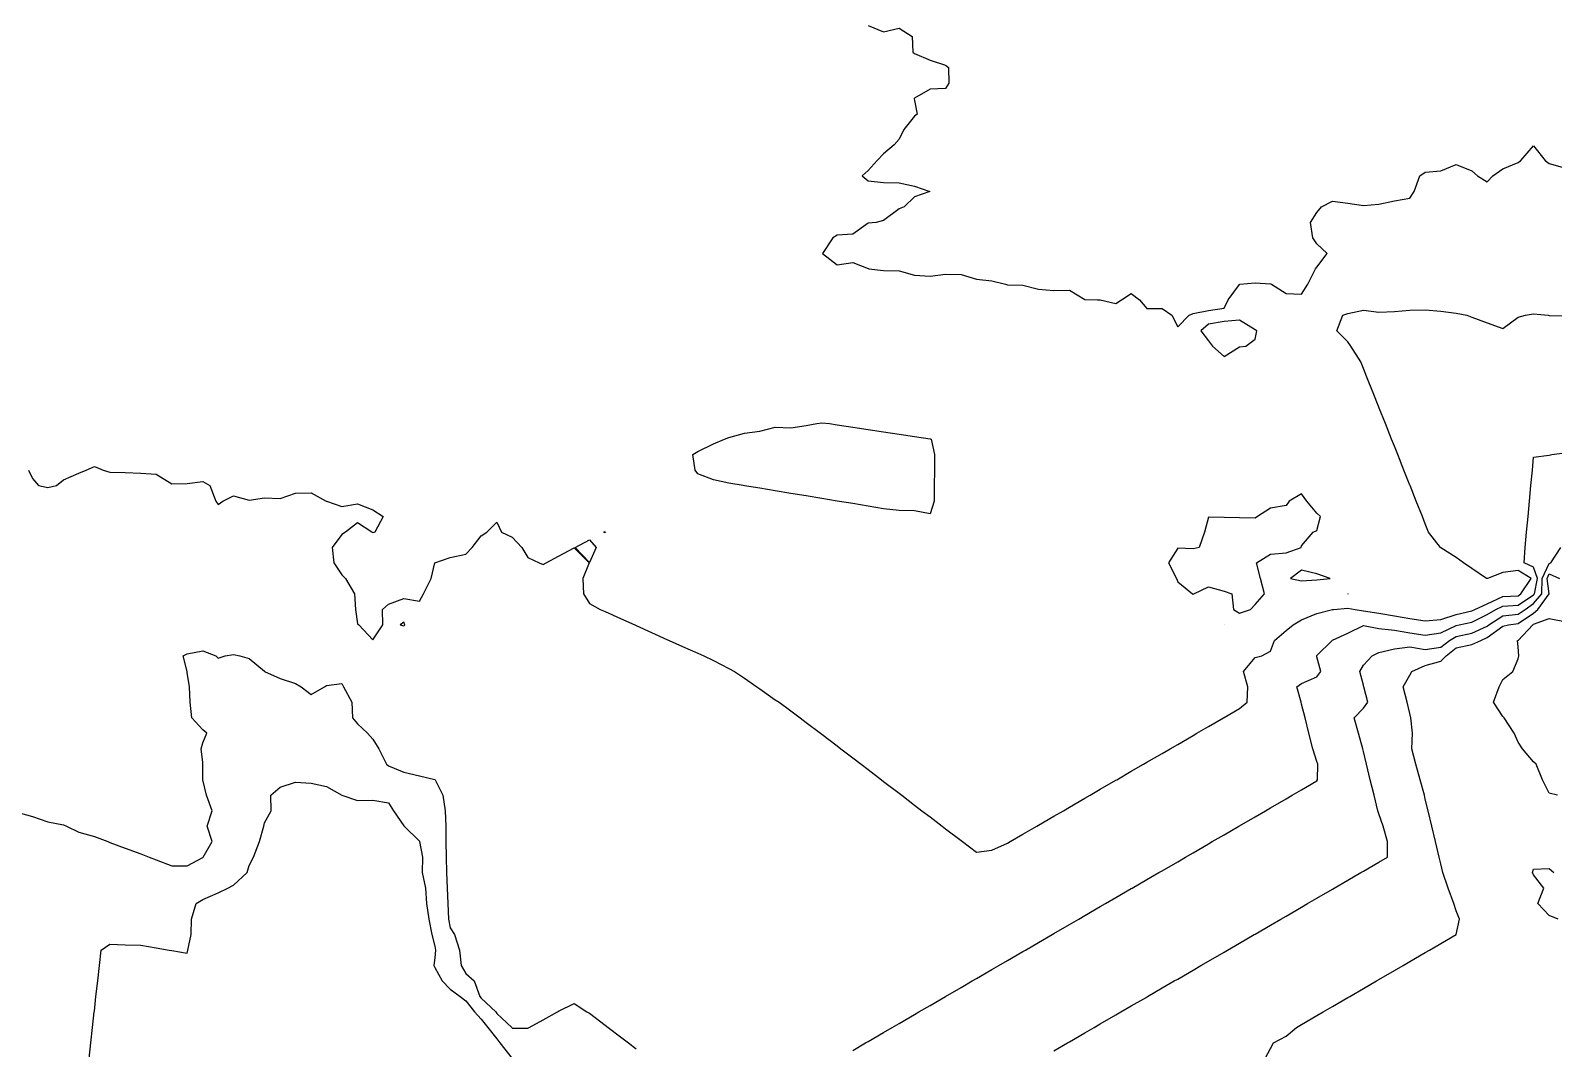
# Model space of a CAD drawing. Header units: metres. Extents: x 2681030 to 2681330, y 1246000 to 1246290.
# Drawn here: x 2681222.69 to 2681271.89, y 1246155.57 to 1246188.45 of the extents above; entities that cross this region are included whole.
import ezdxf

# ---------------------------------------------------------------- set-up
doc = ezdxf.new("R2010")
doc.units = ezdxf.units.M
doc.layers.add('BASIS_HOEHENLINIEN', color=8, linetype='Continuous')

msp = doc.modelspace()

# ---------------------------------------------------------------- linework, layer by layer
at = {"layer": 'BASIS_HOEHENLINIEN'}
for points in [[(2681249.75, 1246188.608, 0), (2681250.25, 1246188.399, 0), (2681250.75, 1246188.521, 0), (2681251.169, 1246188.25, 0), (2681251.19, 1246187.75, 0), (2681251.25, 1246187.707, 0), (2681251.75, 1246187.493, 0), (2681252.25, 1246187.329, 0), (2681252.343, 1246187.25, 0), (2681252.361, 1246186.75, 0), (2681252.25, 1246186.574, 0), (2681251.75, 1246186.555, 0), (2681251.25, 1246186.264, 0), (2681251.239, 1246186.25, 0), (2681251.25, 1246186.181, 0), (2681251.331, 1246185.75, 0), (2681251.25, 1246185.685, 0), (2681250.898, 1246185.25, 0), (2681250.75, 1246184.936, 0), (2681250.594, 1246184.75, 0), (2681250.25, 1246184.468, 0), (2681250.041, 1246184.25, 0), (2681249.75, 1246183.927, 0), (2681249.561, 1246183.75, 0), (2681249.75, 1246183.59, 0), (2681250.25, 1246183.534, 0), (2681250.75, 1246183.528, 0), (2681251.25, 1246183.422, 0), (2681251.746, 1246183.25, 0), (2681251.25, 1246183.076, 0), (2681250.917, 1246182.75, 0), (2681250.75, 1246182.688, 0), (2681250.25, 1246182.306, 0), (2681250.003, 1246182.25, 0), (2681249.75, 1246182.223, 0), (2681249.25, 1246181.866, 0), (2681248.75, 1246181.836, 0), (2681248.608, 1246181.75, 0), (2681248.274, 1246181.25, 0), (2681248.75, 1246180.874, 0), (2681249.25, 1246180.959, 0), (2681249.75, 1246180.758, 0), (2681249.768, 1246180.75, 0), (2681250.25, 1246180.692, 0), (2681250.75, 1246180.683, 0), (2681251.25, 1246180.545, 0), (2681251.75, 1246180.516, 0), (2681252.25, 1246180.581, 0), (2681252.75, 1246180.565, 0), (2681253.25, 1246180.419, 0), (2681253.75, 1246180.367, 0), (2681254.182, 1246180.25, 0), (2681254.25, 1246180.229, 0), (2681254.75, 1246180.221, 0), (2681255.25, 1246180.094, 0), (2681255.75, 1246180.053, 0), (2681256.25, 1246180.064, 0), (2681256.75, 1246179.763, 0), (2681257.161, 1246179.75, 0), (2681257.25, 1246179.747, 0), (2681257.75, 1246179.627, 0), (2681257.936, 1246179.75, 0), (2681258.25, 1246179.95, 0), (2681258.52, 1246179.75, 0), (2681258.75, 1246179.474, 0), (2681259.25, 1246179.473, 0), (2681259.562, 1246179.25, 0), (2681259.75, 1246178.88, 0), (2681260.12, 1246179.25, 0), (2681260.25, 1246179.302, 0), (2681260.75, 1246179.399, 0), (2681261.25, 1246179.483, 0), (2681261.376, 1246179.75, 0), (2681261.75, 1246180.249, 0), (2681261.76, 1246180.25, 0), (2681262.25, 1246180.294, 0), (2681262.75, 1246180.262, 0), (2681262.781, 1246180.25, 0), (2681263.25, 1246179.953, 0), (2681263.75, 1246179.934, 0), (2681263.954, 1246180.25, 0), (2681264.203, 1246180.75, 0), (2681264.25, 1246180.8, 0), (2681264.575, 1246181.25, 0), (2681264.25, 1246181.556, 0), (2681264.113, 1246181.75, 0), (2681264.043, 1246182.25, 0), (2681264.25, 1246182.573, 0), (2681264.401, 1246182.75, 0), (2681264.75, 1246182.937, 0), (2681265.25, 1246182.869, 0), (2681265.75, 1246182.8, 0), (2681266.25, 1246182.842, 0), (2681266.75, 1246182.947, 0), (2681267.25, 1246183.036, 0), (2681267.392, 1246183.25, 0), (2681267.572, 1246183.75, 0), (2681267.75, 1246183.877, 0), (2681268.25, 1246183.915, 0), (2681268.75, 1246184.116, 0), (2681269.25, 1246183.912, 0), (2681269.438, 1246183.75, 0), (2681269.75, 1246183.56, 0), (2681269.929, 1246183.75, 0), (2681270.25, 1246183.976, 0), (2681270.75, 1246184.183, 0), (2681270.834, 1246184.25, 0), (2681271.25, 1246184.725, 0), (2681271.624, 1246184.25, 0), (2681271.75, 1246184.149, 0), (2681272.25, 1246184.008, 0)], [(2681222.627, 1246174.25, 0), (2681222.75, 1246173.98, 0), (2681222.949, 1246173.75, 0), (2681223.25, 1246173.688, 0), (2681223.529, 1246173.75, 0), (2681223.75, 1246173.938, 0), (2681224.25, 1246174.146, 0), (2681224.484, 1246174.25, 0), (2681224.75, 1246174.369, 0), (2681225.035, 1246174.25, 0), (2681225.25, 1246174.188, 0), (2681225.75, 1246174.168, 0), (2681226.25, 1246174.152, 0), (2681226.75, 1246174.12, 0), (2681227.25, 1246173.811, 0), (2681227.75, 1246173.814, 0), (2681228.25, 1246173.88, 0), (2681228.479, 1246173.75, 0), (2681228.677, 1246173.25, 0), (2681228.75, 1246173.138, 0), (2681228.899, 1246173.25, 0), (2681229.25, 1246173.421, 0), (2681229.75, 1246173.281, 0), (2681230.25, 1246173.356, 0), (2681230.75, 1246173.338, 0), (2681231.25, 1246173.504, 0), (2681231.75, 1246173.516, 0), (2681232.236, 1246173.25, 0), (2681232.25, 1246173.243, 0), (2681232.75, 1246173.072, 0), (2681233.25, 1246173.165, 0), (2681233.75, 1246172.97, 0), (2681234.079, 1246172.75, 0), (2681233.807, 1246172.25, 0), (2681233.75, 1246172.228, 0), (2681233.72, 1246172.25, 0), (2681233.25, 1246172.546, 0), (2681232.863, 1246172.25, 0), (2681232.75, 1246172.169, 0), (2681232.433, 1246171.75, 0), (2681232.49, 1246171.25, 0), (2681232.75, 1246170.865, 0), (2681232.863, 1246170.75, 0), (2681233.153, 1246170.25, 0), (2681233.191, 1246169.75, 0), (2681233.25, 1246169.282, 0), (2681233.293, 1246169.25, 0), (2681233.75, 1246168.768, 0), (2681234.075, 1246169.25, 0), (2681234.064, 1246169.75, 0), (2681234.25, 1246169.921, 0), (2681234.75, 1246170.108, 0), (2681235.25, 1246170.02, 0), (2681235.384, 1246170.25, 0), (2681235.633, 1246170.75, 0), (2681235.746, 1246171.25, 0), (2681235.75, 1246171.255, 0), (2681236.25, 1246171.432, 0), (2681236.75, 1246171.539, 0), (2681236.958, 1246171.75, 0), (2681237.25, 1246172.129, 0), (2681237.435, 1246172.25, 0), (2681237.75, 1246172.566, 0), (2681237.906, 1246172.25, 0), (2681238.25, 1246172.088, 0), (2681238.566, 1246171.75, 0), (2681238.75, 1246171.423, 0), (2681239.118, 1246171.25, 0), (2681239.25, 1246171.198, 0), (2681239.347, 1246171.25, 0), (2681239.75, 1246171.466, 0), (2681240.25, 1246171.734, 0), (2681240.74, 1246171.25, 0), (2681240.528, 1246170.75, 0), (2681240.556, 1246170.25, 0), (2681240.75, 1246169.945, 0), (2681241.093, 1246169.75, 0), (2681241.25, 1246169.68, 0), (2681241.75, 1246169.455, 0), (2681242.207, 1246169.25, 0), (2681242.25, 1246169.231, 0), (2681242.75, 1246169.006, 0), (2681243.25, 1246168.782, 0), (2681243.322, 1246168.75, 0), (2681243.75, 1246168.558, 0), (2681244.25, 1246168.333, 0), (2681244.436, 1246168.25, 0), (2681244.75, 1246168.098, 0), (2681245.25, 1246167.846, 0), (2681245.434, 1246167.75, 0), (2681245.75, 1246167.53, 0), (2681246.153, 1246167.25, 0), (2681246.25, 1246167.182, 0), (2681246.75, 1246166.835, 0), (2681246.872, 1246166.75, 0), (2681247.25, 1246166.477, 0), (2681247.558, 1246166.25, 0), (2681247.75, 1246166.103, 0), (2681248.213, 1246165.75, 0), (2681248.25, 1246165.722, 0), (2681248.75, 1246165.34, 0), (2681248.868, 1246165.25, 0), (2681249.25, 1246164.959, 0), (2681249.524, 1246164.75, 0), (2681249.75, 1246164.577, 0), (2681250.178, 1246164.25, 0), (2681250.25, 1246164.195, 0), (2681250.75, 1246163.814, 0), (2681250.834, 1246163.75, 0), (2681251.25, 1246163.432, 0), (2681251.488, 1246163.25, 0), (2681251.75, 1246163.05, 0), (2681252.144, 1246162.75, 0), (2681252.25, 1246162.669, 0), (2681252.75, 1246162.287, 0), (2681252.798, 1246162.25, 0), (2681253.25, 1246161.906, 0), (2681253.75, 1246161.98, 0), (2681254.25, 1246162.2, 0), (2681254.336, 1246162.25, 0), (2681254.75, 1246162.49, 0), (2681255.198, 1246162.75, 0), (2681255.25, 1246162.78, 0), (2681255.75, 1246163.071, 0), (2681256.059, 1246163.25, 0), (2681256.25, 1246163.361, 0), (2681256.75, 1246163.651, 0), (2681256.92, 1246163.75, 0), (2681257.25, 1246163.941, 0), (2681257.75, 1246164.232, 0), (2681257.781, 1246164.25, 0), (2681258.25, 1246164.522, 0), (2681258.643, 1246164.75, 0), (2681258.75, 1246164.812, 0), (2681259.25, 1246165.102, 0), (2681259.504, 1246165.25, 0), (2681259.75, 1246165.393, 0), (2681260.25, 1246165.683, 0), (2681260.366, 1246165.75, 0), (2681260.75, 1246165.973, 0), (2681261.227, 1246166.25, 0), (2681261.25, 1246166.263, 0), (2681261.75, 1246166.554, 0), (2681261.989, 1246166.75, 0), (2681262.016, 1246167.25, 0), (2681261.878, 1246167.75, 0), (2681262.25, 1246168.201, 0), (2681262.463, 1246168.25, 0), (2681262.75, 1246168.404, 0), (2681262.878, 1246168.75, 0), (2681263.25, 1246169.074, 0), (2681263.485, 1246169.25, 0), (2681263.75, 1246169.411, 0), (2681264.25, 1246169.614, 0), (2681264.75, 1246169.745, 0), (2681264.783, 1246169.75, 0), (2681265.25, 1246169.787, 0), (2681265.48, 1246169.75, 0), (2681265.75, 1246169.706, 0), (2681266.25, 1246169.624, 0), (2681266.75, 1246169.543, 0), (2681267.25, 1246169.461, 0), (2681267.75, 1246169.38, 0), (2681268.25, 1246169.43, 0), (2681268.75, 1246169.585, 0), (2681269.25, 1246169.703, 0), (2681269.345, 1246169.75, 0), (2681269.75, 1246169.934, 0), (2681270.25, 1246170.164, 0), (2681270.75, 1246170.191, 0), (2681270.84, 1246170.25, 0), (2681271.167, 1246170.75, 0), (2681270.75, 1246171.005, 0), (2681270.25, 1246170.944, 0), (2681269.763, 1246170.75, 0), (2681269.75, 1246170.745, 0), (2681269.729, 1246170.75, 0), (2681269.25, 1246171.071, 0), (2681268.983, 1246171.25, 0), (2681268.75, 1246171.425, 0), (2681268.25, 1246171.741, 0), (2681268.237, 1246171.75, 0), (2681267.854, 1246172.25, 0), (2681267.75, 1246172.511, 0), (2681267.655, 1246172.75, 0), (2681267.456, 1246173.25, 0), (2681267.256, 1246173.75, 0), (2681267.25, 1246173.766, 0), (2681267.057, 1246174.25, 0), (2681266.858, 1246174.75, 0), (2681266.75, 1246175.022, 0), (2681266.659, 1246175.25, 0), (2681266.46, 1246175.75, 0), (2681266.261, 1246176.25, 0), (2681266.25, 1246176.278, 0), (2681266.062, 1246176.75, 0), (2681265.863, 1246177.25, 0), (2681265.75, 1246177.533, 0), (2681265.664, 1246177.75, 0), (2681265.341, 1246178.25, 0), (2681265.25, 1246178.391, 0), (2681264.896, 1246178.75, 0), (2681265.085, 1246179.25, 0), (2681265.25, 1246179.302, 0), (2681265.75, 1246179.413, 0), (2681266.25, 1246179.349, 0), (2681266.75, 1246179.371, 0), (2681267.25, 1246179.417, 0), (2681267.75, 1246179.424, 0), (2681268.25, 1246179.381, 0), (2681268.75, 1246179.317, 0), (2681269.093, 1246179.25, 0), (2681269.25, 1246179.193, 0), (2681269.75, 1246179.011, 0), (2681270.25, 1246178.828, 0), (2681270.75, 1246179.194, 0), (2681270.991, 1246179.25, 0), (2681271.25, 1246179.299, 0), (2681271.722, 1246179.25, 0), (2681271.75, 1246179.248, 0), (2681272.25, 1246179.229, 0)], [(2681261.75, 1246178.233, 0), (2681261.946, 1246178.25, 0), (2681262.25, 1246178.483, 0), (2681262.31, 1246178.75, 0), (2681262.25, 1246178.781, 0), (2681261.75, 1246179.087, 0), (2681261.25, 1246179.047, 0), (2681260.75, 1246178.966, 0), (2681260.495, 1246178.75, 0), (2681260.75, 1246178.428, 0), (2681260.876, 1246178.25, 0), (2681261.25, 1246177.923, 0), (2681261.75, 1246178.233, 0)], [(2681251.877, 1246173.25, 0), (2681251.75, 1246172.834, 0), (2681251.25, 1246172.936, 0), (2681250.75, 1246172.944, 0), (2681250.25, 1246173.003, 0), (2681249.75, 1246173.085, 0), (2681249.25, 1246173.167, 0), (2681248.75, 1246173.25, 0), (2681248.748, 1246173.25, 0), (2681248.25, 1246173.332, 0), (2681247.75, 1246173.414, 0), (2681247.25, 1246173.496, 0), (2681246.75, 1246173.579, 0), (2681246.25, 1246173.661, 0), (2681245.75, 1246173.743, 0), (2681245.709, 1246173.75, 0), (2681245.25, 1246173.828, 0), (2681244.75, 1246173.936, 0), (2681244.25, 1246174.128, 0), (2681244.161, 1246174.25, 0), (2681244.09, 1246174.75, 0), (2681244.25, 1246174.851, 0), (2681244.75, 1246175.1, 0), (2681245.104, 1246175.25, 0), (2681245.25, 1246175.308, 0), (2681245.75, 1246175.444, 0), (2681246.25, 1246175.509, 0), (2681246.75, 1246175.637, 0), (2681247.25, 1246175.616, 0), (2681247.75, 1246175.692, 0), (2681248.087, 1246175.75, 0), (2681248.25, 1246175.772, 0), (2681248.503, 1246175.75, 0), (2681248.75, 1246175.712, 0), (2681249.25, 1246175.636, 0), (2681249.75, 1246175.56, 0), (2681250.25, 1246175.484, 0), (2681250.75, 1246175.407, 0), (2681251.25, 1246175.331, 0), (2681251.75, 1246175.255, 0), (2681251.78, 1246175.25, 0), (2681251.894, 1246174.75, 0), (2681251.888, 1246174.25, 0), (2681251.883, 1246173.75, 0), (2681251.877, 1246173.25, 0)], [(2681249.25, 1246155.508, 0), (2681249.667, 1246155.75, 0), (2681249.75, 1246155.798, 0), (2681250.25, 1246156.088, 0), (2681250.528, 1246156.25, 0), (2681250.75, 1246156.379, 0), (2681251.25, 1246156.669, 0), (2681251.39, 1246156.75, 0), (2681251.75, 1246156.959, 0), (2681252.25, 1246157.249, 0), (2681252.251, 1246157.25, 0), (2681252.75, 1246157.54, 0), (2681253.112, 1246157.75, 0), (2681253.25, 1246157.83, 0), (2681253.75, 1246158.12, 0), (2681253.974, 1246158.25, 0), (2681254.25, 1246158.41, 0), (2681254.75, 1246158.701, 0), (2681254.835, 1246158.75, 0), (2681255.25, 1246158.991, 0), (2681255.696, 1246159.25, 0), (2681255.75, 1246159.281, 0), (2681256.25, 1246159.571, 0), (2681256.558, 1246159.75, 0), (2681256.75, 1246159.862, 0), (2681257.25, 1246160.152, 0), (2681257.419, 1246160.25, 0), (2681257.75, 1246160.442, 0), (2681258.25, 1246160.733, 0), (2681258.28, 1246160.75, 0), (2681258.75, 1246161.023, 0), (2681259.141, 1246161.25, 0), (2681259.25, 1246161.313, 0), (2681259.75, 1246161.603, 0), (2681260.003, 1246161.75, 0), (2681260.25, 1246161.894, 0), (2681260.75, 1246162.184, 0), (2681260.864, 1246162.25, 0), (2681261.25, 1246162.474, 0), (2681261.725, 1246162.75, 0), (2681261.75, 1246162.764, 0), (2681262.25, 1246163.055, 0), (2681262.587, 1246163.25, 0), (2681262.75, 1246163.345, 0), (2681263.25, 1246163.635, 0), (2681263.448, 1246163.75, 0), (2681263.75, 1246163.925, 0), (2681264.25, 1246164.216, 0), (2681264.27, 1246164.25, 0), (2681264.278, 1246164.75, 0), (2681264.25, 1246164.839, 0), (2681264.119, 1246165.25, 0), (2681263.986, 1246165.75, 0), (2681263.866, 1246166.25, 0), (2681263.75, 1246166.695, 0), (2681263.736, 1246166.75, 0), (2681263.599, 1246167.25, 0), (2681263.75, 1246167.353, 0), (2681264.25, 1246167.568, 0), (2681264.37, 1246167.75, 0), (2681264.25, 1246168.222, 0), (2681264.243, 1246168.25, 0), (2681264.25, 1246168.26, 0), (2681264.745, 1246168.75, 0), (2681264.75, 1246168.753, 0), (2681265.25, 1246168.979, 0), (2681265.75, 1246169.233, 0), (2681266.25, 1246169.134, 0), (2681266.75, 1246169.081, 0), (2681267.25, 1246168.999, 0), (2681267.75, 1246168.918, 0), (2681268.25, 1246168.998, 0), (2681268.75, 1246169.231, 0), (2681268.838, 1246169.25, 0), (2681269.25, 1246169.342, 0), (2681269.75, 1246169.584, 0), (2681270.027, 1246169.75, 0), (2681270.25, 1246169.859, 0), (2681270.75, 1246169.892, 0), (2681271.25, 1246170.22, 0), (2681271.275, 1246170.25, 0), (2681271.377, 1246170.75, 0), (2681271.25, 1246171.116, 0), (2681270.94, 1246171.25, 0), (2681270.975, 1246171.75, 0), (2681271.022, 1246172.25, 0), (2681271.069, 1246172.75, 0), (2681271.117, 1246173.25, 0), (2681271.164, 1246173.75, 0), (2681271.211, 1246174.25, 0), (2681271.25, 1246174.664, 0), (2681271.75, 1246174.737, 0), (2681271.84, 1246174.75, 0), (2681272.25, 1246174.807, 0)], [(2681261.75, 1246169.629, 0), (2681262.105, 1246169.75, 0), (2681262.25, 1246169.912, 0), (2681262.557, 1246170.25, 0), (2681262.421, 1246170.75, 0), (2681262.292, 1246171.25, 0), (2681262.75, 1246171.531, 0), (2681263.25, 1246171.582, 0), (2681263.735, 1246171.75, 0), (2681263.75, 1246171.803, 0), (2681264.131, 1246172.25, 0), (2681264.25, 1246172.296, 0), (2681264.359, 1246172.75, 0), (2681264.25, 1246172.858, 0), (2681263.924, 1246173.25, 0), (2681263.75, 1246173.479, 0), (2681263.351, 1246173.25, 0), (2681263.25, 1246173.108, 0), (2681262.75, 1246173.024, 0), (2681262.323, 1246172.75, 0), (2681262.25, 1246172.695, 0), (2681261.75, 1246172.704, 0), (2681261.25, 1246172.717, 0), (2681260.75, 1246172.731, 0), (2681260.618, 1246172.25, 0), (2681260.445, 1246171.75, 0), (2681260.25, 1246171.709, 0), (2681259.75, 1246171.731, 0), (2681259.458, 1246171.25, 0), (2681259.716, 1246170.75, 0), (2681259.75, 1246170.643, 0), (2681260.232, 1246170.25, 0), (2681260.25, 1246170.227, 0), (2681260.266, 1246170.25, 0), (2681260.75, 1246170.479, 0), (2681261.25, 1246170.34, 0), (2681261.504, 1246170.25, 0), (2681261.548, 1246169.75, 0), (2681261.75, 1246169.629, 0)], [(2681241.264, 1246172.25, 0), (2681241.25, 1246172.223, 0), (2681241.213, 1246172.25, 0), (2681241.25, 1246172.27, 0), (2681241.264, 1246172.25, 0)], [(2681240.96, 1246171.75, 0), (2681240.75, 1246171.269, 0), (2681240.28, 1246171.75, 0), (2681240.75, 1246172.002, 0), (2681240.96, 1246171.75, 0)], [(2681255.75, 1246155.492, 0), (2681256.195, 1246155.75, 0), (2681256.25, 1246155.782, 0), (2681256.75, 1246156.072, 0), (2681257.056, 1246156.25, 0), (2681257.25, 1246156.363, 0), (2681257.75, 1246156.653, 0), (2681257.917, 1246156.75, 0), (2681258.25, 1246156.943, 0), (2681258.75, 1246157.233, 0), (2681258.779, 1246157.25, 0), (2681259.25, 1246157.524, 0), (2681259.64, 1246157.75, 0), (2681259.75, 1246157.814, 0), (2681260.25, 1246158.104, 0), (2681260.501, 1246158.25, 0), (2681260.75, 1246158.395, 0), (2681261.25, 1246158.685, 0), (2681261.362, 1246158.75, 0), (2681261.75, 1246158.975, 0), (2681262.224, 1246159.25, 0), (2681262.25, 1246159.265, 0), (2681262.75, 1246159.556, 0), (2681263.085, 1246159.75, 0), (2681263.25, 1246159.846, 0), (2681263.75, 1246160.136, 0), (2681263.946, 1246160.25, 0), (2681264.25, 1246160.426, 0), (2681264.75, 1246160.716, 0), (2681264.808, 1246160.75, 0), (2681265.25, 1246161.007, 0), (2681265.669, 1246161.25, 0), (2681265.75, 1246161.297, 0), (2681266.25, 1246161.587, 0), (2681266.53, 1246161.75, 0), (2681266.531, 1246162.25, 0), (2681266.384, 1246162.75, 0), (2681266.25, 1246163.151, 0), (2681266.217, 1246163.25, 0), (2681266.092, 1246163.75, 0), (2681265.973, 1246164.25, 0), (2681265.853, 1246164.75, 0), (2681265.75, 1246165.163, 0), (2681265.728, 1246165.25, 0), (2681265.592, 1246165.75, 0), (2681265.454, 1246166.25, 0), (2681265.75, 1246166.563, 0), (2681265.891, 1246166.75, 0), (2681265.765, 1246167.25, 0), (2681265.75, 1246167.308, 0), (2681265.638, 1246167.75, 0), (2681265.75, 1246167.95, 0), (2681266.034, 1246168.25, 0), (2681266.25, 1246168.356, 0), (2681266.75, 1246168.48, 0), (2681267.25, 1246168.537, 0), (2681267.75, 1246168.455, 0), (2681268.25, 1246168.536, 0), (2681268.532, 1246168.75, 0), (2681268.75, 1246168.876, 0), (2681269.25, 1246168.986, 0), (2681269.75, 1246169.21, 0), (2681269.803, 1246169.25, 0), (2681270.25, 1246169.543, 0), (2681270.75, 1246169.592, 0), (2681270.971, 1246169.75, 0), (2681271.25, 1246169.938, 0), (2681271.51, 1246170.25, 0), (2681271.529, 1246170.75, 0), (2681271.75, 1246171.233, 0), (2681271.803, 1246171.25, 0), (2681272.13, 1246171.75, 0)], [(2681262.577, 1246155.25, 0), (2681262.75, 1246155.575, 0), (2681262.843, 1246155.75, 0), (2681263.25, 1246155.965, 0), (2681263.583, 1246156.25, 0), (2681263.75, 1246156.347, 0), (2681264.25, 1246156.637, 0), (2681264.445, 1246156.75, 0), (2681264.75, 1246156.927, 0), (2681265.25, 1246157.217, 0), (2681265.306, 1246157.25, 0), (2681265.75, 1246157.508, 0), (2681266.168, 1246157.75, 0), (2681266.25, 1246157.798, 0), (2681266.75, 1246158.088, 0), (2681267.029, 1246158.25, 0), (2681267.25, 1246158.378, 0), (2681267.75, 1246158.669, 0), (2681267.89, 1246158.75, 0), (2681268.25, 1246158.959, 0), (2681268.75, 1246159.249, 0), (2681268.751, 1246159.25, 0), (2681268.849, 1246159.75, 0), (2681268.75, 1246160.02, 0), (2681268.666, 1246160.25, 0), (2681268.485, 1246160.75, 0), (2681268.318, 1246161.25, 0), (2681268.25, 1246161.534, 0), (2681268.198, 1246161.75, 0), (2681268.079, 1246162.25, 0), (2681267.959, 1246162.75, 0), (2681267.839, 1246163.25, 0), (2681267.75, 1246163.62, 0), (2681267.719, 1246163.75, 0), (2681267.584, 1246164.25, 0), (2681267.447, 1246164.75, 0), (2681267.31, 1246165.25, 0), (2681267.331, 1246165.75, 0), (2681267.286, 1246166.25, 0), (2681267.25, 1246166.394, 0), (2681267.16, 1246166.75, 0), (2681267.033, 1246167.25, 0), (2681267.25, 1246167.628, 0), (2681267.318, 1246167.75, 0), (2681267.75, 1246167.944, 0), (2681268.25, 1246168.074, 0), (2681268.428, 1246168.25, 0), (2681268.75, 1246168.509, 0), (2681269.25, 1246168.613, 0), (2681269.538, 1246168.75, 0), (2681269.75, 1246168.841, 0), (2681270.25, 1246169.207, 0), (2681270.441, 1246169.25, 0), (2681270.75, 1246169.293, 0), (2681271.25, 1246169.63, 0), (2681271.388, 1246169.75, 0), (2681271.746, 1246170.25, 0), (2681271.681, 1246170.75, 0), (2681271.75, 1246170.9, 0), (2681272.09, 1246170.75, 0)], [(2681264.25, 1246170.709, 0), (2681264.671, 1246170.75, 0), (2681264.25, 1246170.904, 0), (2681263.75, 1246171.015, 0), (2681263.392, 1246170.75, 0), (2681263.75, 1246170.672, 0), (2681264.25, 1246170.709, 0)], [(2681265.25, 1246170.25, 0), (2681265.258, 1246170.25, 0), (2681265.25, 1246170.256, 0), (2681265.248, 1246170.25, 0), (2681265.25, 1246170.25, 0)], [(2681234.75, 1246169.222, 0), (2681234.784, 1246169.25, 0), (2681234.75, 1246169.338, 0), (2681234.634, 1246169.25, 0), (2681234.75, 1246169.222, 0)], [(2681261.25, 1246169.25, 0), (2681261.251, 1246169.25, 0), (2681261.25, 1246169.252, 0), (2681261.248, 1246169.25, 0), (2681261.25, 1246169.25, 0)], [(2681272.017, 1246163.75, 0), (2681271.75, 1246163.813, 0), (2681271.536, 1246164.25, 0), (2681271.327, 1246164.75, 0), (2681271.25, 1246164.827, 0), (2681270.888, 1246165.25, 0), (2681270.75, 1246165.468, 0), (2681270.619, 1246165.75, 0), (2681270.295, 1246166.25, 0), (2681270.25, 1246166.292, 0), (2681269.953, 1246166.75, 0), (2681270.141, 1246167.25, 0), (2681270.25, 1246167.486, 0), (2681270.575, 1246167.75, 0), (2681270.75, 1246168.153, 0), (2681270.775, 1246168.25, 0), (2681270.75, 1246168.543, 0), (2681270.727, 1246168.75, 0), (2681270.75, 1246168.751, 0), (2681271.22, 1246169.25, 0), (2681271.25, 1246169.27, 0), (2681271.75, 1246169.461, 0), (2681272.25, 1246169.363, 0)], [(2681222.25, 1246163.198, 0), (2681222.75, 1246163.065, 0), (2681223.25, 1246162.895, 0), (2681223.75, 1246162.789, 0), (2681223.855, 1246162.75, 0), (2681224.25, 1246162.561, 0), (2681224.75, 1246162.414, 0), (2681225.189, 1246162.25, 0), (2681225.25, 1246162.221, 0), (2681225.75, 1246162.04, 0), (2681226.25, 1246161.852, 0), (2681226.523, 1246161.75, 0), (2681226.75, 1246161.665, 0), (2681227.25, 1246161.473, 0), (2681227.75, 1246161.468, 0), (2681228.25, 1246161.734, 0), (2681228.263, 1246161.75, 0), (2681228.56, 1246162.25, 0), (2681228.398, 1246162.75, 0), (2681228.554, 1246163.25, 0), (2681228.377, 1246163.75, 0), (2681228.255, 1246164.25, 0), (2681228.254, 1246164.75, 0), (2681228.25, 1246164.805, 0), (2681228.204, 1246165.25, 0), (2681228.25, 1246165.443, 0), (2681228.383, 1246165.75, 0), (2681228.25, 1246165.86, 0), (2681227.901, 1246166.25, 0), (2681227.841, 1246166.75, 0), (2681227.827, 1246167.25, 0), (2681227.75, 1246167.715, 0), (2681227.745, 1246167.75, 0), (2681227.619, 1246168.25, 0), (2681227.75, 1246168.318, 0), (2681228.25, 1246168.414, 0), (2681228.672, 1246168.25, 0), (2681228.75, 1246168.18, 0), (2681228.98, 1246168.25, 0), (2681229.25, 1246168.293, 0), (2681229.453, 1246168.25, 0), (2681229.75, 1246168.165, 0), (2681230.25, 1246167.752, 0), (2681230.252, 1246167.75, 0), (2681230.75, 1246167.515, 0), (2681231.25, 1246167.356, 0), (2681231.427, 1246167.25, 0), (2681231.75, 1246167.007, 0), (2681232.181, 1246167.25, 0), (2681232.25, 1246167.292, 0), (2681232.75, 1246167.362, 0), (2681232.801, 1246167.25, 0), (2681233.068, 1246166.75, 0), (2681233.088, 1246166.25, 0), (2681233.25, 1246166.056, 0), (2681233.574, 1246165.75, 0), (2681233.75, 1246165.559, 0), (2681233.939, 1246165.25, 0), (2681234.192, 1246164.75, 0), (2681234.25, 1246164.703, 0), (2681234.75, 1246164.497, 0), (2681235.25, 1246164.38, 0), (2681235.75, 1246164.255, 0), (2681235.761, 1246164.25, 0), (2681236.009, 1246163.75, 0), (2681236.087, 1246163.25, 0), (2681236.102, 1246162.75, 0), (2681236.11, 1246162.25, 0), (2681236.119, 1246161.75, 0), (2681236.129, 1246161.25, 0), (2681236.144, 1246160.75, 0), (2681236.171, 1246160.25, 0), (2681236.195, 1246159.75, 0), (2681236.25, 1246159.468, 0), (2681236.389, 1246159.25, 0), (2681236.542, 1246158.75, 0), (2681236.599, 1246158.25, 0), (2681236.75, 1246157.988, 0), (2681237.023, 1246157.75, 0), (2681237.206, 1246157.25, 0), (2681237.25, 1246157.196, 0), (2681237.717, 1246156.75, 0), (2681237.75, 1246156.704, 0), (2681238.236, 1246156.25, 0), (2681238.25, 1246156.226, 0), (2681238.75, 1246156.222, 0), (2681238.802, 1246156.25, 0), (2681239.25, 1246156.496, 0), (2681239.709, 1246156.75, 0), (2681239.75, 1246156.773, 0), (2681240.25, 1246157.021, 0), (2681240.659, 1246156.75, 0), (2681240.75, 1246156.708, 0), (2681241.25, 1246156.326, 0), (2681241.35, 1246156.25, 0), (2681241.75, 1246155.945, 0), (2681242.005, 1246155.75, 0), (2681242.25, 1246155.563, 0)], [(2681224.582, 1246155.25, 0), (2681224.637, 1246155.75, 0), (2681224.693, 1246156.25, 0), (2681224.748, 1246156.75, 0), (2681224.75, 1246156.771, 0), (2681224.803, 1246157.25, 0), (2681224.859, 1246157.75, 0), (2681224.914, 1246158.25, 0), (2681224.974, 1246158.75, 0), (2681225.25, 1246158.943, 0), (2681225.75, 1246158.921, 0), (2681226.25, 1246158.905, 0), (2681226.75, 1246158.82, 0), (2681227.163, 1246158.75, 0), (2681227.25, 1246158.735, 0), (2681227.75, 1246158.65, 0), (2681227.775, 1246158.75, 0), (2681227.873, 1246159.25, 0), (2681227.887, 1246159.75, 0), (2681228.044, 1246160.25, 0), (2681228.25, 1246160.38, 0), (2681228.75, 1246160.596, 0), (2681229.067, 1246160.75, 0), (2681229.25, 1246160.85, 0), (2681229.69, 1246161.25, 0), (2681229.75, 1246161.475, 0), (2681229.891, 1246161.75, 0), (2681230.085, 1246162.25, 0), (2681230.225, 1246162.75, 0), (2681230.25, 1246162.856, 0), (2681230.465, 1246163.25, 0), (2681230.447, 1246163.75, 0), (2681230.75, 1246164.013, 0), (2681231.25, 1246164.174, 0), (2681231.75, 1246164.14, 0), (2681232.25, 1246164.027, 0), (2681232.742, 1246163.75, 0), (2681232.75, 1246163.747, 0), (2681233.25, 1246163.575, 0), (2681233.75, 1246163.593, 0), (2681234.25, 1246163.506, 0), (2681234.41, 1246163.25, 0), (2681234.75, 1246162.757, 0), (2681234.755, 1246162.75, 0), (2681235.25, 1246162.261, 0), (2681235.254, 1246162.25, 0), (2681235.353, 1246161.75, 0), (2681235.344, 1246161.25, 0), (2681235.446, 1246160.75, 0), (2681235.48, 1246160.25, 0), (2681235.557, 1246159.75, 0), (2681235.654, 1246159.25, 0), (2681235.75, 1246158.874, 0), (2681235.773, 1246158.75, 0), (2681235.75, 1246158.5, 0), (2681235.715, 1246158.25, 0), (2681235.75, 1246158.191, 0), (2681235.985, 1246157.75, 0), (2681236.25, 1246157.488, 0), (2681236.565, 1246157.25, 0), (2681236.75, 1246157.114, 0), (2681237.037, 1246156.75, 0), (2681237.25, 1246156.52, 0), (2681237.462, 1246156.25, 0), (2681237.75, 1246155.884, 0), (2681237.855, 1246155.75, 0), (2681238.246, 1246155.25, 0)], [(2681272.038, 1246159.75, 0), (2681271.75, 1246159.861, 0), (2681271.386, 1246160.25, 0), (2681271.58, 1246160.75, 0), (2681271.25, 1246161.184, 0), (2681271.217, 1246161.25, 0), (2681271.25, 1246161.364, 0), (2681271.75, 1246161.38, 0), (2681271.897, 1246161.25, 0)]]:
    msp.add_polyline3d(points, dxfattribs=at)

doc.saveas('drawing.dxf')
